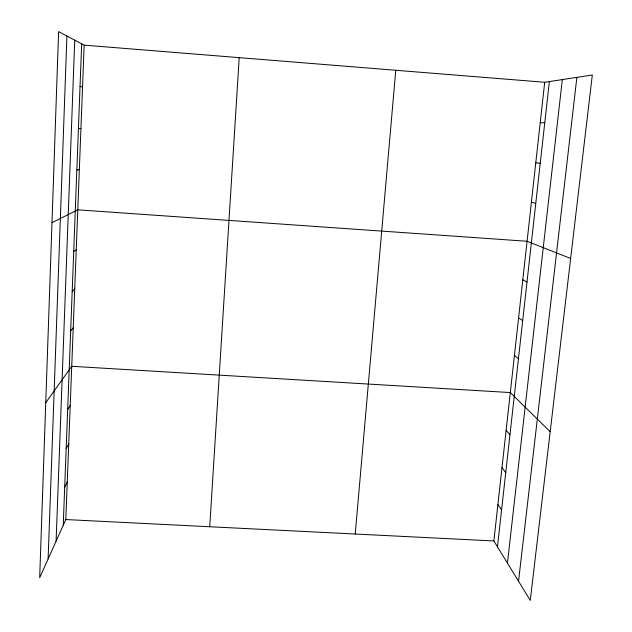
<?xml version="1.0" encoding="UTF-8"?>
<svg xmlns="http://www.w3.org/2000/svg" width="632" height="632" viewBox="0 0 632 632"><rect width="100%" height="100%" fill="white"/><g stroke="black" fill="none" stroke-linecap="round" stroke-linejoin="round"><path stroke-width="0.95" d="M48.119 558.957L66.921 36.008M56.098 541.182L74.734 40.148M63.232 525.279L81.67 43.829M65.807 519.551L84.159 45.148L58.61 31.6L39.682 577.735L65.807 519.551L493.868 540.96L530.256 600.4L592.318 75.018L544.697 82.271L84.159 45.148M209.721 526.748L239.212 57.646M355.231 534.024L395.766 70.263M493.868 540.96L544.697 82.271M497.463 546.83L549.358 81.56M507.425 563.112L562.322 79.585M518.54 581.266L576.874 77.373M64.693 487.169L67.261 481.963M66.17 448.57L68.73 443.893M67.664 409.473L70.223 405.341M45.749 402.726L71.732 366.291L510.308 392.559L550.18 431.703M70.673 330.931L73.217 327.913M72.182 291.494L74.718 289.045M73.715 251.544L76.243 249.687M51.99 222.654L77.783 209.824L527.08 241.266L570.649 258.464M76.835 170.087L79.348 169.447M540.21 122.774L544.768 122.687M78.423 128.549L80.928 128.549M535.778 162.772L540.242 163.285M531.401 202.264L535.77 203.378M80.035 86.473L82.531 87.121M522.806 279.794L526.993 282.038M518.588 317.841L522.688 320.637M514.424 355.429L518.438 358.763M506.121 430.353L509.961 434.729M501.99 467.672L505.742 472.562M497.898 504.541L501.579 509.929"/></g></svg>
